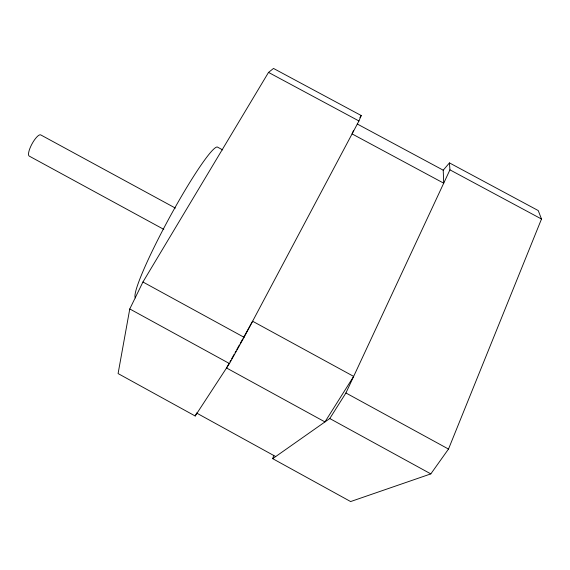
<?xml version="1.0" encoding="UTF-8"?>
<svg xmlns="http://www.w3.org/2000/svg" width="570" height="570" viewBox="0 0 570 570"><rect width="100%" height="100%" fill="white"/><g stroke="black" fill="none" stroke-linecap="round" stroke-linejoin="round"><path stroke-width="0.85" d="M129.775 308.947L118.09 373.571L195.189 416L229.432 363.546L244.074 337.298L358.943 120.975L361.216 115.532L273.507 68.443L268.52 72.411L142.942 282L129.775 308.947L229.432 363.546M353.429 130.73L352.075 133.907L443.716 183.184L443.218 170.181L449.459 162.906L538.244 210.565L541.5 219.022L448.497 449.06L430.827 473.891L350.636 501.557L272.702 458.665L273.757 455.288M272.702 458.665L329.781 418.53L345.926 392.979L449.937 169.846L449.459 162.906M195.189 416L196.743 412.915M229.104 363.382L226.539 367.978L324.957 421.921L353.656 376.399L252.61 321.231L243.632 337.326M229.959 361.85L230.814 360.311M231.669 358.779L234.234 354.184M235.089 352.652L235.944 351.12M236.799 349.588L239.364 344.985M240.212 343.454L242.777 338.858M359.927 117.726L361.216 115.532M268.52 72.411L358.943 120.975M449.937 169.846L541.5 219.022M357.248 123.996L443.218 170.181M222.699 149.917L217.32 147.01A85.906 8.692 -61.5 0 0 168.62 219.172A85.906 8.692 -61.5 0 0 135.425 297.911M175.368 208.086L40.719 134.898A12.063 3.384 -61.5 0 0 31.87 144.146A12.063 3.384 -61.5 0 0 29.341 156.159L163.804 229.375M142.942 282L244.074 337.298M345.926 392.979L448.497 449.06M329.781 418.53L430.827 473.891M196.985 413.257L275.695 456.563"/></g></svg>
